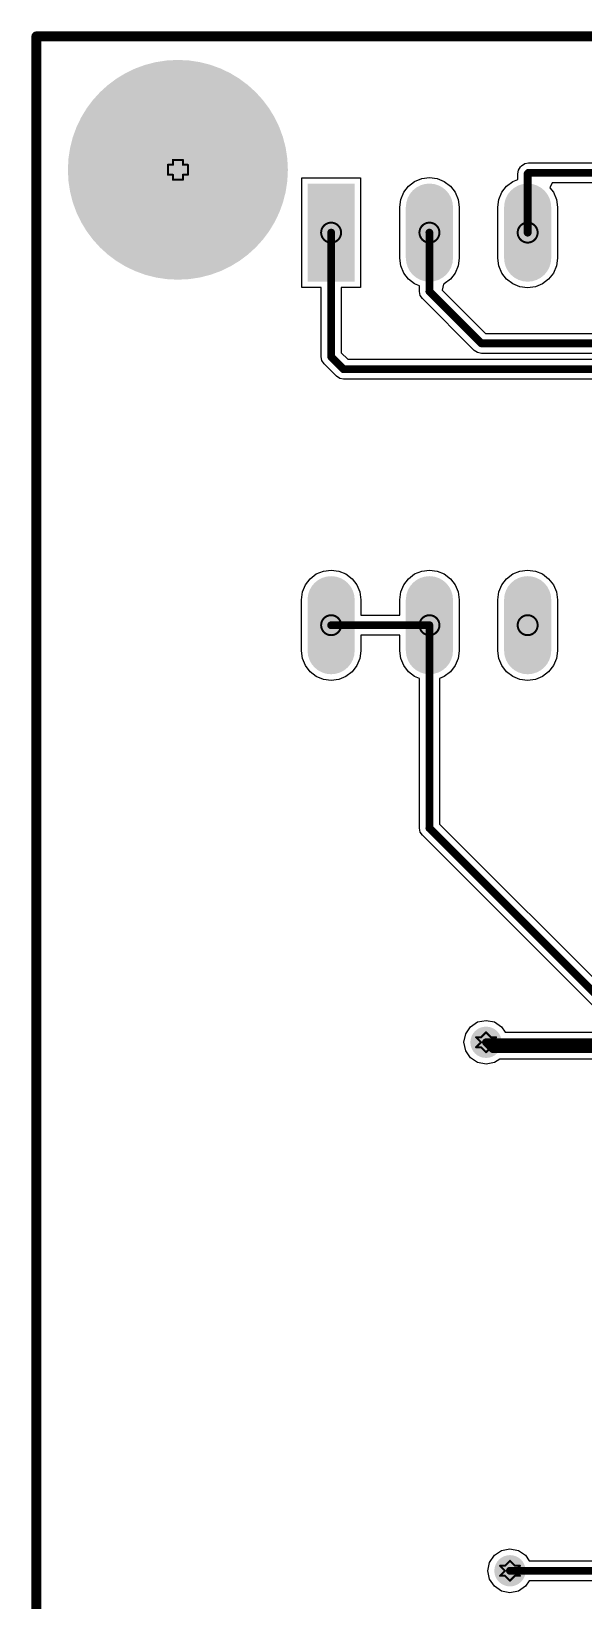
# Model space of a CAD drawing. Header units: millimetres. Extents: x -4.38 to -1.03, y 0 to 2.6.
# Drawn here: x -4.385 to -3.832, y 1.03 to 2.603 of the extents above; entities that cross this region are included whole.
import ezdxf

# ---------------------------------------------------------------- set-up
doc = ezdxf.new("R2010")
doc.units = ezdxf.units.MM
doc.header["$MEASUREMENT"] = 0
for name, color, linetype in [('BottomLayer', 5, 'Continuous'), ('DrillDrawing', 1, 'Continuous'), ('Mechanical1', 6, 'Continuous'), ('PadHoleLayer', 156, 'Continuous')]:
    doc.layers.add(name, color=color, linetype=linetype)

msp = doc.modelspace()

# ---------------------------------------------------------------- hatches: boundary and pattern name
at = {"layer": 'BottomLayer'}
h = msp.add_hatch(color=5, dxfattribs=at)
edge = h.paths.add_edge_path()
edge.add_arc((-4.238, 2.4646), 0.1102, 0, 360, ccw=False)
msp.add_hatch(color=5, dxfattribs=at).paths.add_polyline_path([(-4.1081, 2.3524), (-4.1081, 2.4508), (-4.0608, 2.4508), (-4.0608, 2.3524)])
h = msp.add_hatch(color=5, dxfattribs=at)
edge = h.paths.add_edge_path()
edge.add_arc((-3.986, 2.4272), 0.0236, 0, 180)
edge.add_line((-4.0097, 2.4272), (-4.0097, 2.376))
edge.add_arc((-3.986, 2.376), 0.0236, 180, 360)
edge.add_line((-3.9624, 2.376), (-3.9624, 2.4272))
h = msp.add_hatch(color=5, dxfattribs=at)
edge = h.paths.add_edge_path()
edge.add_arc((-3.8876, 2.4272), 0.0236, 0, 180)
edge.add_line((-3.9112, 2.4272), (-3.9112, 2.376))
edge.add_arc((-3.8876, 2.376), 0.0236, 180, 360)
edge.add_line((-3.864, 2.376), (-3.864, 2.4272))
h = msp.add_hatch(color=5, dxfattribs=at)
edge = h.paths.add_edge_path()
edge.add_arc((-4.0845, 2.0335), 0.0236, 0, 180)
edge.add_line((-4.1081, 2.0335), (-4.1081, 1.9823))
edge.add_arc((-4.0845, 1.9823), 0.0236, 180, 360)
edge.add_line((-4.0608, 1.9823), (-4.0608, 2.0335))
h = msp.add_hatch(color=5, dxfattribs=at)
edge = h.paths.add_edge_path()
edge.add_arc((-3.986, 2.0335), 0.0236, 0, 180)
edge.add_line((-4.0097, 2.0335), (-4.0097, 1.9823))
edge.add_arc((-3.986, 1.9823), 0.0236, 180, 360)
edge.add_line((-3.9624, 1.9823), (-3.9624, 2.0335))
h = msp.add_hatch(color=5, dxfattribs=at)
edge = h.paths.add_edge_path()
edge.add_arc((-3.8876, 2.0335), 0.0236, 0, 180)
edge.add_line((-3.9112, 2.0335), (-3.9112, 1.9823))
edge.add_arc((-3.8876, 1.9823), 0.0236, 180, 360)
edge.add_line((-3.864, 1.9823), (-3.864, 2.0335))
h = msp.add_hatch(color=5, dxfattribs=at)
edge = h.paths.add_edge_path()
edge.add_arc((-3.9293, 1.5896), 0.0157, 0, 360, ccw=False)
h = msp.add_hatch(color=5, dxfattribs=at)
edge = h.paths.add_edge_path()
edge.add_arc((-3.9053, 1.0596), 0.0157, 0, 360, ccw=False)
at = {"layer": 'PadHoleLayer'}
h = msp.add_hatch(color=156, dxfattribs=at)
edge = h.paths.add_edge_path()
edge.add_arc((-4.238, 2.4646), 0.063, 0, 360, ccw=False)
h = msp.add_hatch(color=156, dxfattribs=at)
edge = h.paths.add_edge_path()
edge.add_arc((-4.0845, 2.4016), 0.0118, 0, 360, ccw=False)
h = msp.add_hatch(color=156, dxfattribs=at)
edge = h.paths.add_edge_path()
edge.add_arc((-3.986, 2.4016), 0.0118, 0, 360, ccw=False)
h = msp.add_hatch(color=156, dxfattribs=at)
edge = h.paths.add_edge_path()
edge.add_arc((-3.8876, 2.4016), 0.0118, 0, 360, ccw=False)
h = msp.add_hatch(color=156, dxfattribs=at)
edge = h.paths.add_edge_path()
edge.add_arc((-4.0845, 2.0079), 0.0118, 0, 360, ccw=False)
h = msp.add_hatch(color=156, dxfattribs=at)
edge = h.paths.add_edge_path()
edge.add_arc((-3.986, 2.0079), 0.0118, 0, 360, ccw=False)
h = msp.add_hatch(color=156, dxfattribs=at)
edge = h.paths.add_edge_path()
edge.add_arc((-3.8876, 2.0079), 0.0118, 0, 360, ccw=False)

# ---------------------------------------------------------------- linework, layer by layer
at = {"layer": 'BottomLayer'}
for p, q in [((-4.3797, 2.5984), (-4.3797, 0)), ((-1.0333, 2.5984), (-4.3797, 2.5984)), ((-3.8937, 2.4687), (-3.8905, 2.4708)), ((-3.8905, 2.4708), (-3.8866, 2.4716)), ((-3.8866, 2.4716), (-2.9433, 2.4716)), ((-4.114, 2.3465), (-4.114, 2.4567)), ((-4.114, 2.4567), (-4.0549, 2.4567)), ((-4.0549, 2.4567), (-4.0549, 2.3465)), ((-4.0009, 2.453), (-3.9937, 2.4559)), ((-3.9937, 2.4559), (-3.986, 2.4569)), ((-3.986, 2.4569), (-3.9783, 2.4559)), ((-3.9783, 2.4559), (-3.9711, 2.453)), ((-3.8976, 2.4606), (-3.8969, 2.4644)), ((-3.8976, 2.455), (-3.8976, 2.4606)), ((-3.8969, 2.4644), (-3.8947, 2.4677)), ((-3.8947, 2.4677), (-3.8937, 2.4687)), ((-4.0148, 2.4349), (-4.0118, 2.4421)), ((-4.0118, 2.4421), (-4.0071, 2.4482)), ((-4.0071, 2.4482), (-4.0009, 2.453)), ((-3.9711, 2.453), (-3.965, 2.4482)), ((-3.965, 2.4482), (-3.9602, 2.4421)), ((-3.9602, 2.4421), (-3.9573, 2.4349)), ((-3.9164, 2.4349), (-3.9134, 2.4421)), ((-3.9134, 2.4421), (-3.9087, 2.4482)), ((-3.9087, 2.4482), (-3.9025, 2.453)), ((-3.9025, 2.453), (-3.8976, 2.455)), ((-3.863, 2.4515), (-3.8653, 2.4465)), ((-3.8653, 2.4465), (-3.8618, 2.4421)), ((-3.8208, 2.4515), (-3.863, 2.4515)), ((-3.8618, 2.4421), (-3.8588, 2.4349)), ((-4.0158, 2.4272), (-4.0148, 2.4349)), ((-4.0158, 2.376), (-4.0158, 2.4272)), ((-3.9573, 2.4349), (-3.9563, 2.4272)), ((-3.9563, 2.4272), (-3.9563, 2.376)), ((-3.9174, 2.4272), (-3.9164, 2.4349)), ((-3.9174, 2.376), (-3.9174, 2.4272)), ((-3.8588, 2.4349), (-3.8578, 2.4272)), ((-3.8578, 2.4272), (-3.8578, 2.376)), ((-4.0148, 2.3683), (-4.0158, 2.376)), ((-4.0118, 2.3611), (-4.0148, 2.3683)), ((-4.0071, 2.3549), (-4.0118, 2.3611)), ((-3.9602, 2.3611), (-3.965, 2.3549)), ((-3.9573, 2.3683), (-3.9602, 2.3611)), ((-3.9563, 2.376), (-3.9573, 2.3683)), ((-3.9164, 2.3683), (-3.9174, 2.376)), ((-3.9134, 2.3611), (-3.9164, 2.3683)), ((-3.9087, 2.3549), (-3.9134, 2.3611)), ((-3.8618, 2.3611), (-3.8666, 2.3549)), ((-3.8588, 2.3683), (-3.8618, 2.3611)), ((-3.8578, 2.376), (-3.8588, 2.3683)), ((-4.0945, 2.3465), (-4.114, 2.3465)), ((-4.0945, 2.2771), (-4.0945, 2.3465)), ((-4.0549, 2.3465), (-4.0744, 2.3465)), ((-4.0744, 2.3465), (-4.0744, 2.2812)), ((-4.0009, 2.3502), (-4.0071, 2.3549)), ((-3.9961, 2.3482), (-4.0009, 2.3502)), ((-3.9961, 2.3426), (-3.9961, 2.3482)), ((-3.972, 2.3498), (-3.9732, 2.3439)), ((-3.9711, 2.3502), (-3.972, 2.3498)), ((-3.965, 2.3549), (-3.9711, 2.3502)), ((-3.9025, 2.3502), (-3.9087, 2.3549)), ((-3.8953, 2.3472), (-3.9025, 2.3502)), ((-3.8876, 2.3462), (-3.8953, 2.3472)), ((-3.8799, 2.3472), (-3.8876, 2.3462)), ((-3.8727, 2.3502), (-3.8799, 2.3472)), ((-3.8666, 2.3549), (-3.8727, 2.3502)), ((-3.9953, 2.3387), (-3.9961, 2.3426)), ((-3.9931, 2.3355), (-3.9953, 2.3387)), ((-3.9411, 2.2835), (-3.9931, 2.3355)), ((-3.9732, 2.3439), (-3.9299, 2.3006)), ((-3.9299, 2.3006), (-2.9877, 2.3006)), ((-3.9379, 2.2813), (-3.9411, 2.2835)), ((-4.0937, 2.2732), (-4.0945, 2.2771)), ((-4.0916, 2.27), (-4.0937, 2.2732)), ((-4.0791, 2.2575), (-4.0916, 2.27)), ((-4.0744, 2.2812), (-4.0678, 2.2746)), ((-4.0678, 2.2746), (-3.0682, 2.2746)), ((-3.934, 2.2805), (-3.9379, 2.2813)), ((-3.0705, 2.2805), (-3.934, 2.2805)), ((-4.0758, 2.2553), (-4.0791, 2.2575)), ((-4.072, 2.2545), (-4.0758, 2.2553)), ((-3.0636, 2.2545), (-4.072, 2.2545)), ((-4.0994, 2.0593), (-4.0922, 2.0622)), ((-4.0922, 2.0622), (-4.0845, 2.0632)), ((-4.0845, 2.0632), (-4.0768, 2.0622)), ((-4.0768, 2.0622), (-4.0696, 2.0593)), ((-4.0009, 2.0593), (-3.9937, 2.0622)), ((-3.9937, 2.0622), (-3.986, 2.0632)), ((-3.986, 2.0632), (-3.9783, 2.0622)), ((-3.9783, 2.0622), (-3.9711, 2.0593)), ((-3.9025, 2.0593), (-3.8953, 2.0622)), ((-3.8953, 2.0622), (-3.8876, 2.0632)), ((-3.8876, 2.0632), (-3.8799, 2.0622)), ((-3.8799, 2.0622), (-3.8727, 2.0593)), ((-4.1132, 2.0412), (-4.1103, 2.0484)), ((-4.1103, 2.0484), (-4.1055, 2.0545)), ((-4.1055, 2.0545), (-4.0994, 2.0593)), ((-4.0696, 2.0593), (-4.0634, 2.0545)), ((-4.0634, 2.0545), (-4.0587, 2.0484)), ((-4.0587, 2.0484), (-4.0557, 2.0412)), ((-4.0148, 2.0412), (-4.0118, 2.0484)), ((-4.0118, 2.0484), (-4.0071, 2.0545)), ((-4.0071, 2.0545), (-4.0009, 2.0593)), ((-3.9711, 2.0593), (-3.965, 2.0545)), ((-3.965, 2.0545), (-3.9602, 2.0484)), ((-3.9602, 2.0484), (-3.9573, 2.0412)), ((-3.9164, 2.0412), (-3.9134, 2.0484)), ((-3.9134, 2.0484), (-3.9087, 2.0545)), ((-3.9087, 2.0545), (-3.9025, 2.0593)), ((-3.8727, 2.0593), (-3.8666, 2.0545)), ((-3.8666, 2.0545), (-3.8618, 2.0484)), ((-3.8618, 2.0484), (-3.8588, 2.0412)), ((-4.1142, 2.0335), (-4.1132, 2.0412)), ((-4.1142, 1.9823), (-4.1142, 2.0335)), ((-4.0557, 2.0412), (-4.0547, 2.0335)), ((-4.0547, 2.0335), (-4.0547, 2.0179)), ((-4.0158, 2.0335), (-4.0148, 2.0412)), ((-4.0158, 2.0179), (-4.0158, 2.0335)), ((-3.9573, 2.0412), (-3.9563, 2.0335)), ((-3.9563, 2.0335), (-3.9563, 1.9823)), ((-3.9174, 2.0335), (-3.9164, 2.0412)), ((-3.9174, 1.9823), (-3.9174, 2.0335)), ((-3.8588, 2.0412), (-3.8578, 2.0335)), ((-3.8578, 2.0335), (-3.8578, 1.9823)), ((-4.0547, 2.0179), (-4.0158, 2.0179)), ((-4.0158, 1.9978), (-4.0547, 1.9978)), ((-4.0547, 1.9978), (-4.0547, 1.9823)), ((-4.0158, 1.9823), (-4.0158, 1.9978)), ((-4.1132, 1.9746), (-4.1142, 1.9823)), ((-4.1103, 1.9674), (-4.1132, 1.9746)), ((-4.1055, 1.9612), (-4.1103, 1.9674)), ((-4.0587, 1.9674), (-4.0634, 1.9612)), ((-4.0557, 1.9746), (-4.0587, 1.9674)), ((-4.0547, 1.9823), (-4.0557, 1.9746)), ((-4.0148, 1.9746), (-4.0158, 1.9823)), ((-4.0118, 1.9674), (-4.0148, 1.9746)), ((-4.0071, 1.9612), (-4.0118, 1.9674)), ((-3.9602, 1.9674), (-3.965, 1.9612)), ((-3.9573, 1.9746), (-3.9602, 1.9674)), ((-3.9563, 1.9823), (-3.9573, 1.9746)), ((-3.9164, 1.9746), (-3.9174, 1.9823)), ((-3.9134, 1.9674), (-3.9164, 1.9746)), ((-3.9087, 1.9612), (-3.9134, 1.9674)), ((-3.8618, 1.9674), (-3.8666, 1.9612)), ((-3.8588, 1.9746), (-3.8618, 1.9674)), ((-3.8578, 1.9823), (-3.8588, 1.9746)), ((-4.0994, 1.9565), (-4.1055, 1.9612)), ((-4.0922, 1.9535), (-4.0994, 1.9565)), ((-4.0845, 1.9525), (-4.0922, 1.9535)), ((-4.0768, 1.9535), (-4.0845, 1.9525)), ((-4.0696, 1.9565), (-4.0768, 1.9535)), ((-4.0634, 1.9612), (-4.0696, 1.9565)), ((-4.0009, 1.9565), (-4.0071, 1.9612)), ((-3.9961, 1.9545), (-4.0009, 1.9565)), ((-3.9961, 1.8043), (-3.9961, 1.9545)), ((-3.9711, 1.9565), (-3.976, 1.9545)), ((-3.976, 1.9545), (-3.976, 1.8084)), ((-3.965, 1.9612), (-3.9711, 1.9565)), ((-3.9025, 1.9565), (-3.9087, 1.9612)), ((-3.8953, 1.9535), (-3.9025, 1.9565)), ((-3.8876, 1.9525), (-3.8953, 1.9535)), ((-3.8799, 1.9535), (-3.8876, 1.9525)), ((-3.8727, 1.9565), (-3.8799, 1.9535)), ((-3.8666, 1.9612), (-3.8727, 1.9565)), ((-3.9953, 1.8004), (-3.9961, 1.8043)), ((-3.9931, 1.7972), (-3.9953, 1.8004)), ((-3.8006, 1.6047), (-3.9931, 1.7972)), ((-3.976, 1.8084), (-3.7742, 1.6066)), ((-3.9449, 1.6052), (-3.9378, 1.61)), ((-3.9378, 1.61), (-3.9293, 1.6116)), ((-3.9293, 1.6116), (-3.9209, 1.61)), ((-3.9209, 1.61), (-3.9137, 1.6052)), ((-3.9514, 1.5896), (-3.9497, 1.598)), ((-3.9497, 1.5811), (-3.9514, 1.5896)), ((-3.9497, 1.598), (-3.9449, 1.6052)), ((-3.9137, 1.6052), (-3.91, 1.5996)), ((-3.91, 1.5996), (-3.8053, 1.5996)), ((-3.9449, 1.574), (-3.9497, 1.5811)), ((-3.9378, 1.5692), (-3.9449, 1.574)), ((-3.9293, 1.5675), (-3.9378, 1.5692)), ((-3.9209, 1.5692), (-3.9293, 1.5675)), ((-3.9155, 1.5728), (-3.9209, 1.5692)), ((-3.8027, 1.5728), (-3.9155, 1.5728)), ((-3.9257, 1.068), (-3.9209, 1.0752)), ((-3.9209, 1.0752), (-3.9138, 1.08)), ((-3.9138, 1.08), (-3.9053, 1.0816)), ((-3.9053, 1.0816), (-3.8969, 1.08)), ((-3.8969, 1.08), (-3.8897, 1.0752)), ((-3.8897, 1.0752), (-3.886, 1.0696)), ((-3.9274, 1.0596), (-3.9257, 1.068)), ((-3.9257, 1.0511), (-3.9274, 1.0596)), ((-3.886, 1.0696), (-3.3285, 1.0696)), ((-3.9209, 1.044), (-3.9257, 1.0511)), ((-3.9138, 1.0392), (-3.9209, 1.044)), ((-3.9053, 1.0375), (-3.9138, 1.0392)), ((-3.8969, 1.0392), (-3.9053, 1.0375)), ((-3.8897, 1.044), (-3.8969, 1.0392)), ((-3.886, 1.0495), (-3.8897, 1.044)), ((-3.3243, 1.0495), (-3.886, 1.0495))]:
    msp.add_line(p, q, dxfattribs=at)
at = {"layer": 'BottomLayer', "const_width": 0.00787}
for points in [[(-3.8866, 2.4616), (-3.8876, 2.4606)], [(-3.8876, 2.4016), (-3.8876, 2.4606)], [(-2.9433, 2.4616), (-3.8866, 2.4616)], [(-4.0845, 2.2771), (-4.0845, 2.4016)], [(-3.986, 2.3426), (-3.986, 2.4016)], [(-3.934, 2.2906), (-3.986, 2.3426)], [(-2.9683, 2.2906), (-3.934, 2.2906)], [(-4.072, 2.2646), (-4.0845, 2.2771)], [(-3.0443, 2.2646), (-4.072, 2.2646)], [(-3.986, 2.0079), (-4.0845, 2.0079)], [(-3.986, 1.8043), (-3.986, 2.0079)], [(-3.7783, 1.5966), (-3.986, 1.8043)], [(-3.8053, 1.5896), (-3.9293, 1.5896)], [(-3.9225, 1.5828), (-3.9293, 1.5896)], [(-3.7985, 1.5828), (-3.9225, 1.5828)], [(-3.3243, 1.0596), (-3.9053, 1.0596)]]:
    msp.add_lwpolyline(points, dxfattribs=at)
at = {"layer": 'BottomLayer', "const_width": 0.00394}
for points in [[(-3.8856, 2.4606, -1), (-3.8896, 2.4606, -1)], [(-3.8856, 2.4606, -1), (-3.8896, 2.4606, -1)], [(-3.8846, 2.4616, -1), (-3.8886, 2.4616, -1)], [(-3.8846, 2.4616, -1), (-3.8886, 2.4616, -1)], [(-4.0825, 2.4016, -1), (-4.0864, 2.4016, -1)], [(-3.9841, 2.4016, -1), (-3.988, 2.4016, -1)], [(-3.8856, 2.4016, -1), (-3.8896, 2.4016, -1)], [(-3.9841, 2.3426, -1), (-3.988, 2.3426, -1)], [(-3.9841, 2.3426, -1), (-3.988, 2.3426, -1)], [(-3.9321, 2.2906, -1), (-3.936, 2.2906, -1)], [(-3.9321, 2.2906, -1), (-3.936, 2.2906, -1)], [(-4.0825, 2.2771, -1), (-4.0864, 2.2771, -1)], [(-4.0825, 2.2771, -1), (-4.0864, 2.2771, -1)], [(-4.07, 2.2646, -1), (-4.0739, 2.2646, -1)], [(-4.07, 2.2646, -1), (-4.0739, 2.2646, -1)], [(-4.0825, 2.0079, -1), (-4.0864, 2.0079, -1)], [(-3.9841, 2.0079, -1), (-3.988, 2.0079, -1)], [(-3.9841, 2.0079, -1), (-3.988, 2.0079, -1)], [(-3.9841, 1.8043, -1), (-3.988, 1.8043, -1)], [(-3.9841, 1.8043, -1), (-3.988, 1.8043, -1)], [(-3.9274, 1.5896, -1), (-3.9313, 1.5896, -1)], [(-3.9274, 1.5896, -1), (-3.9313, 1.5896, -1)], [(-3.9206, 1.5828, -1), (-3.9245, 1.5828, -1)], [(-3.9206, 1.5828, -1), (-3.9245, 1.5828, -1)], [(-3.9034, 1.0596, -1), (-3.9073, 1.0596, -1)]]:
    msp.add_lwpolyline(points, format="xyb", close=True, dxfattribs=at)
at = {"layer": 'DrillDrawing', "const_width": 0.002}
for points in [[(-4.233, 2.4746), (-4.243, 2.4746)], [(-4.243, 2.4696), (-4.243, 2.4746)], [(-4.233, 2.4696), (-4.233, 2.4746)], [(-4.243, 2.4696), (-4.248, 2.4696)], [(-4.248, 2.4596), (-4.248, 2.4696)], [(-4.243, 2.4596), (-4.248, 2.4596)], [(-4.243, 2.4546), (-4.243, 2.4596)], [(-4.233, 2.4546), (-4.243, 2.4546)], [(-4.228, 2.4696), (-4.233, 2.4696)], [(-4.228, 2.4596), (-4.233, 2.4596)], [(-4.233, 2.4546), (-4.233, 2.4596)], [(-4.228, 2.4596), (-4.228, 2.4696)], [(-3.9343, 1.5946), (-3.9393, 1.5946)], [(-3.9343, 1.5896), (-3.9393, 1.5946)], [(-3.9343, 1.5896), (-3.9393, 1.5846)], [(-3.9293, 1.5996), (-3.9343, 1.5946)], [(-3.9243, 1.5946), (-3.9293, 1.5996)], [(-3.9193, 1.5946), (-3.9243, 1.5896)], [(-3.9193, 1.5946), (-3.9243, 1.5946)], [(-3.9193, 1.5846), (-3.9243, 1.5896)], [(-3.9343, 1.5846), (-3.9393, 1.5846)], [(-3.9293, 1.5796), (-3.9343, 1.5846)], [(-3.9243, 1.5846), (-3.9293, 1.5796)], [(-3.9193, 1.5846), (-3.9243, 1.5846)], [(-3.9053, 1.0696), (-3.9103, 1.0646)], [(-3.9003, 1.0646), (-3.9053, 1.0696)], [(-3.9103, 1.0646), (-3.9153, 1.0646)], [(-3.9103, 1.0596), (-3.9153, 1.0646)], [(-3.9103, 1.0596), (-3.9153, 1.0546)], [(-3.9103, 1.0546), (-3.9153, 1.0546)], [(-3.9053, 1.0496), (-3.9103, 1.0546)], [(-3.9003, 1.0546), (-3.9053, 1.0496)], [(-3.8953, 1.0646), (-3.9003, 1.0596)], [(-3.8953, 1.0646), (-3.9003, 1.0646)], [(-3.8953, 1.0546), (-3.9003, 1.0596)], [(-3.8953, 1.0546), (-3.9003, 1.0546)]]:
    msp.add_lwpolyline(points, dxfattribs=at)
at = {"layer": 'DrillDrawing'}
for points, const_width in [([(-4.2425, 2.4746, -1), (-4.2435, 2.4746, -1)], 0.001), ([(-4.2425, 2.4746, -1), (-4.2435, 2.4746, -1)], 0.001), ([(-4.2325, 2.4746, -1), (-4.2335, 2.4746, -1)], 0.001), ([(-4.2325, 2.4746, -1), (-4.2335, 2.4746, -1)], 0.001), ([(-4.2475, 2.4696, -1), (-4.2485, 2.4696, -1)], 0.001), ([(-4.2475, 2.4696, -1), (-4.2485, 2.4696, -1)], 0.001), ([(-4.2475, 2.4596, -1), (-4.2485, 2.4596, -1)], 0.001), ([(-4.2475, 2.4596, -1), (-4.2485, 2.4596, -1)], 0.001), ([(-4.2425, 2.4696, -1), (-4.2435, 2.4696, -1)], 0.001), ([(-4.2425, 2.4696, -1), (-4.2435, 2.4696, -1)], 0.001), ([(-4.2425, 2.4596, -1), (-4.2435, 2.4596, -1)], 0.001), ([(-4.2425, 2.4596, -1), (-4.2435, 2.4596, -1)], 0.001), ([(-4.2425, 2.4546, -1), (-4.2435, 2.4546, -1)], 0.001), ([(-4.2425, 2.4546, -1), (-4.2435, 2.4546, -1)], 0.001), ([(-4.2325, 2.4696, -1), (-4.2335, 2.4696, -1)], 0.001), ([(-4.2325, 2.4696, -1), (-4.2335, 2.4696, -1)], 0.001), ([(-4.2325, 2.4596, -1), (-4.2335, 2.4596, -1)], 0.001), ([(-4.2325, 2.4596, -1), (-4.2335, 2.4596, -1)], 0.001), ([(-4.2325, 2.4546, -1), (-4.2335, 2.4546, -1)], 0.001), ([(-4.2325, 2.4546, -1), (-4.2335, 2.4546, -1)], 0.001), ([(-4.2275, 2.4696, -1), (-4.2285, 2.4696, -1)], 0.001), ([(-4.2275, 2.4696, -1), (-4.2285, 2.4696, -1)], 0.001), ([(-4.2275, 2.4596, -1), (-4.2285, 2.4596, -1)], 0.001), ([(-4.2275, 2.4596, -1), (-4.2285, 2.4596, -1)], 0.001), ([(-4.0945, 2.4016, -1), (-4.0745, 2.4016, -1)], 0.002), ([(-3.996, 2.4016, -1), (-3.976, 2.4016, -1)], 0.002), ([(-3.8976, 2.4016, -1), (-3.8776, 2.4016, -1)], 0.002), ([(-4.094, 2.4016, -1), (-4.095, 2.4016, -1)], 0.001), ([(-4.074, 2.4016, -1), (-4.075, 2.4016, -1)], 0.001), ([(-3.9955, 2.4016, -1), (-3.9965, 2.4016, -1)], 0.001), ([(-3.9755, 2.4016, -1), (-3.9765, 2.4016, -1)], 0.001), ([(-3.8971, 2.4016, -1), (-3.8981, 2.4016, -1)], 0.001), ([(-3.8771, 2.4016, -1), (-3.8781, 2.4016, -1)], 0.001), ([(-4.0945, 2.0079, -1), (-4.0745, 2.0079, -1)], 0.002), ([(-3.996, 2.0079, -1), (-3.976, 2.0079, -1)], 0.002), ([(-3.8976, 2.0079, -1), (-3.8776, 2.0079, -1)], 0.002), ([(-4.094, 2.0079, -1), (-4.095, 2.0079, -1)], 0.001), ([(-4.074, 2.0079, -1), (-4.075, 2.0079, -1)], 0.001), ([(-3.9955, 2.0079, -1), (-3.9965, 2.0079, -1)], 0.001), ([(-3.9755, 2.0079, -1), (-3.9765, 2.0079, -1)], 0.001), ([(-3.8971, 2.0079, -1), (-3.8981, 2.0079, -1)], 0.001), ([(-3.8771, 2.0079, -1), (-3.8781, 2.0079, -1)], 0.001), ([(-3.9388, 1.5946, -1), (-3.9398, 1.5946, -1)], 0.001), ([(-3.9388, 1.5946, -1), (-3.9398, 1.5946, -1)], 0.001), ([(-3.9338, 1.5946, -1), (-3.9348, 1.5946, -1)], 0.001), ([(-3.9338, 1.5946, -1), (-3.9348, 1.5946, -1)], 0.001), ([(-3.9338, 1.5896, -1), (-3.9348, 1.5896, -1)], 0.001), ([(-3.9338, 1.5896, -1), (-3.9348, 1.5896, -1)], 0.001), ([(-3.9288, 1.5996, -1), (-3.9298, 1.5996, -1)], 0.001), ([(-3.9288, 1.5996, -1), (-3.9298, 1.5996, -1)], 0.001), ([(-3.9238, 1.5946, -1), (-3.9248, 1.5946, -1)], 0.001), ([(-3.9238, 1.5946, -1), (-3.9248, 1.5946, -1)], 0.001), ([(-3.9238, 1.5896, -1), (-3.9248, 1.5896, -1)], 0.001), ([(-3.9238, 1.5896, -1), (-3.9248, 1.5896, -1)], 0.001), ([(-3.9188, 1.5946, -1), (-3.9198, 1.5946, -1)], 0.001), ([(-3.9188, 1.5946, -1), (-3.9198, 1.5946, -1)], 0.001), ([(-3.9388, 1.5846, -1), (-3.9398, 1.5846, -1)], 0.001), ([(-3.9388, 1.5846, -1), (-3.9398, 1.5846, -1)], 0.001), ([(-3.9338, 1.5846, -1), (-3.9348, 1.5846, -1)], 0.001), ([(-3.9338, 1.5846, -1), (-3.9348, 1.5846, -1)], 0.001), ([(-3.9288, 1.5796, -1), (-3.9298, 1.5796, -1)], 0.001), ([(-3.9288, 1.5796, -1), (-3.9298, 1.5796, -1)], 0.001), ([(-3.9238, 1.5846, -1), (-3.9248, 1.5846, -1)], 0.001), ([(-3.9238, 1.5846, -1), (-3.9248, 1.5846, -1)], 0.001), ([(-3.9188, 1.5846, -1), (-3.9198, 1.5846, -1)], 0.001), ([(-3.9188, 1.5846, -1), (-3.9198, 1.5846, -1)], 0.001), ([(-3.9048, 1.0696, -1), (-3.9058, 1.0696, -1)], 0.001), ([(-3.9048, 1.0696, -1), (-3.9058, 1.0696, -1)], 0.001), ([(-3.9148, 1.0646, -1), (-3.9158, 1.0646, -1)], 0.001), ([(-3.9148, 1.0646, -1), (-3.9158, 1.0646, -1)], 0.001), ([(-3.9148, 1.0546, -1), (-3.9158, 1.0546, -1)], 0.001), ([(-3.9148, 1.0546, -1), (-3.9158, 1.0546, -1)], 0.001), ([(-3.9098, 1.0646, -1), (-3.9108, 1.0646, -1)], 0.001), ([(-3.9098, 1.0646, -1), (-3.9108, 1.0646, -1)], 0.001), ([(-3.9098, 1.0596, -1), (-3.9108, 1.0596, -1)], 0.001), ([(-3.9098, 1.0596, -1), (-3.9108, 1.0596, -1)], 0.001), ([(-3.9098, 1.0546, -1), (-3.9108, 1.0546, -1)], 0.001), ([(-3.9098, 1.0546, -1), (-3.9108, 1.0546, -1)], 0.001), ([(-3.8998, 1.0646, -1), (-3.9008, 1.0646, -1)], 0.001), ([(-3.8998, 1.0646, -1), (-3.9008, 1.0646, -1)], 0.001), ([(-3.8998, 1.0596, -1), (-3.9008, 1.0596, -1)], 0.001), ([(-3.8998, 1.0596, -1), (-3.9008, 1.0596, -1)], 0.001), ([(-3.8998, 1.0546, -1), (-3.9008, 1.0546, -1)], 0.001), ([(-3.8998, 1.0546, -1), (-3.9008, 1.0546, -1)], 0.001), ([(-3.8948, 1.0646, -1), (-3.8958, 1.0646, -1)], 0.001), ([(-3.8948, 1.0646, -1), (-3.8958, 1.0646, -1)], 0.001), ([(-3.8948, 1.0546, -1), (-3.8958, 1.0546, -1)], 0.001), ([(-3.8948, 1.0546, -1), (-3.8958, 1.0546, -1)], 0.001), ([(-3.9048, 1.0496, -1), (-3.9058, 1.0496, -1)], 0.001), ([(-3.9048, 1.0496, -1), (-3.9058, 1.0496, -1)], 0.001)]:
    msp.add_lwpolyline(points, format="xyb", close=True, dxfattribs=dict(at, const_width=const_width))
at = {"layer": 'Mechanical1', "const_width": 0.01}
for points in [[(-1.0333, 2.5984), (-4.3797, 2.5984)], [(-4.3797, 0), (-4.3797, 2.5984)]]:
    msp.add_lwpolyline(points, dxfattribs=at)
at = {"layer": 'Mechanical1', "const_width": 0.005}
msp.add_lwpolyline([(-4.3772, 2.5984, -1), (-4.3822, 2.5984, -1)], format="xyb", close=True, dxfattribs=at)
msp.add_lwpolyline([(-4.3772, 2.5984, -1), (-4.3822, 2.5984, -1)], format="xyb", close=True, dxfattribs=at)

doc.saveas('drawing.dxf')
